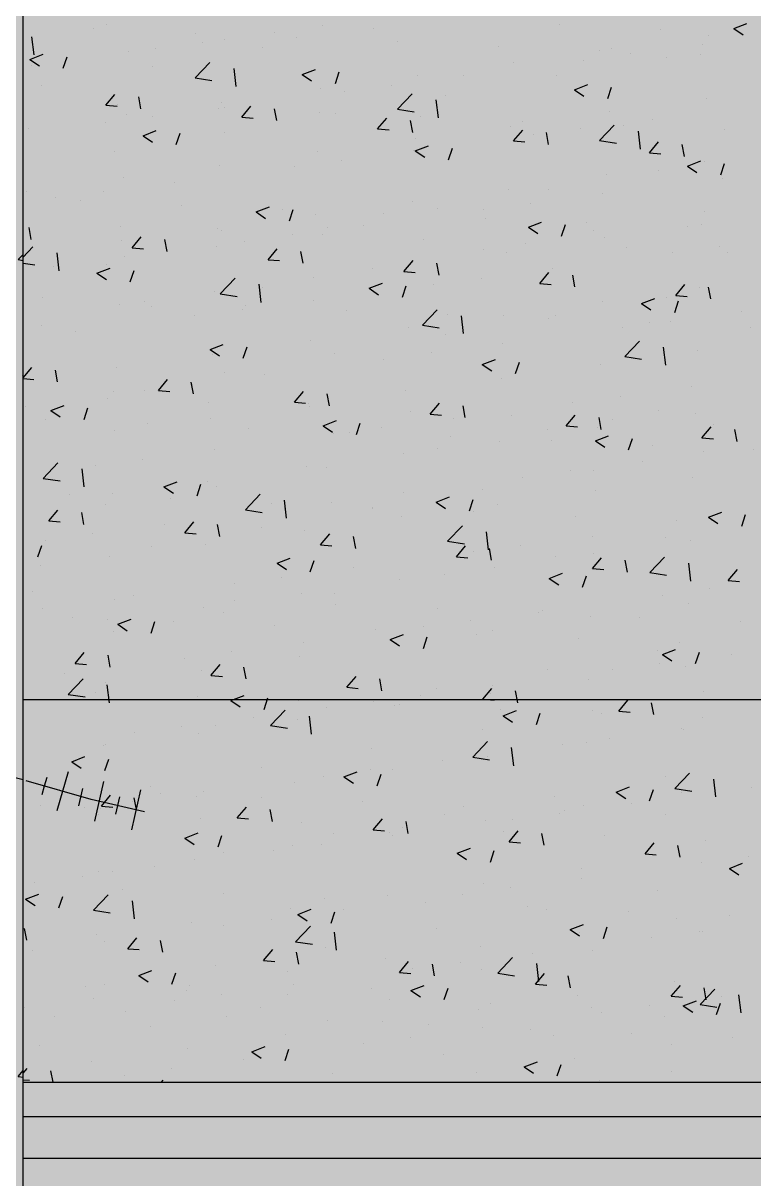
# Model space of a CAD drawing. Header units: millimetres. Extents: x 709 to 3952, y 378 to 2394.
# Drawn here: x 1999.5 to 2095.9, y 1489.1 to 1641.6 of the extents above; entities that cross this region are included whole.
import ezdxf

# ---------------------------------------------------------------- set-up
doc = ezdxf.new("R2010")
doc.units = ezdxf.units.MM
doc.layers.add('BAS', color=252, linetype='Continuous')
doc.layers.add('TR', color=9, linetype='Continuous')

# ---------------------------------------------------------------- blocks, each defined once
blk = doc.blocks.new('*X79')
at = {"color": 0}
for p, q in [((410599.33, 4018657.66), (410600, 4018658.35)), ((410599.33, 4018657.66), (410600, 4018657.55)), ((410599.93, 4018642.34), (410600, 4018642.43)), ((410599.93, 4018642.34), (410600, 4018642.34)), ((410599.34, 4018549.89), (410600, 4018550.68)), ((410599.34, 4018549.89), (410600, 4018549.83))]:
    blk.add_line(p, q, dxfattribs=at)
blk = doc.blocks.new('T-R')
at = {"layer": 'TR'}
blk.add_line((0, -2.69), (0, 2.69), dxfattribs=at)
blk.add_lwpolyline([(2.5, -1.18), (2.5, 0), (2.5, 1.18)], dxfattribs=at)
blk = doc.blocks.new('*X234')
at = {"color": 0}
for p, q in [((410609.35, 4018688.45), (410609.35, 4018688.45)), ((410611.06, 4018688.97), (410611.06, 4018688.97)), ((410622.69, 4018687.88), (410622.69, 4018687.88)), ((410633.17, 4018687.97), (410633.17, 4018687.97)), ((410639.5, 4018688.92), (410639.5, 4018688.92)), ((410646.21, 4018688.48), (410646.21, 4018688.48)), ((410670.8, 4018688.98), (410670.8, 4018688.98)), ((410684.15, 4018688.42), (410684.15, 4018688.42)), ((410693.76, 4018688.49), (410695.51, 4018689.16)), ((410693.76, 4018688.49), (410695.01, 4018687.65)), ((410601.44, 4018685.01), (410601.16, 4018687.39)), ((410623.7, 4018686.72), (410623.7, 4018686.72)), ((410626.52, 4018687.05), (410626.52, 4018687.05)), ((410636.04, 4018687.32), (410636.04, 4018687.32)), ((410649.38, 4018686.75), (410649.38, 4018686.75)), ((410689.62, 4018686.41), (410689.62, 4018686.41)), ((410690.48, 4018687.6), (410690.48, 4018687.6)), ((410600.9, 4018684.43), (410602.65, 4018685.1)), ((410605.29, 4018683.26), (410605.79, 4018684.77)), ((410613.89, 4018685.45), (410613.89, 4018685.45)), ((410617.44, 4018685.9), (410617.44, 4018685.9)), ((410631.63, 4018685.98), (410631.63, 4018685.98)), ((410662.73, 4018686.19), (410662.73, 4018686.19)), ((410676.07, 4018685.63), (410676.07, 4018685.63)), ((410677.65, 4018685.84), (410677.65, 4018685.84)), ((410680.15, 4018685.16), (410680.15, 4018685.16)), ((410684.92, 4018684.74), (410684.92, 4018684.74)), ((410689.42, 4018685.06), (410689.42, 4018685.06)), ((410600.9, 4018684.43), (410602.14, 4018683.59)), ((410601.05, 4018683.69), (410601.05, 4018683.69)), ((410601.65, 4018683.82), (410601.65, 4018683.82)), ((410617.05, 4018683.48), (410617.05, 4018683.48)), ((410622.7, 4018682.01), (410624.65, 4018684.04)), ((410628.12, 4018680.87), (410627.84, 4018683.25)), ((410664.66, 4018683.96), (410664.66, 4018683.96)), ((410673.9, 4018684.34), (410673.9, 4018684.34)), ((410622.7, 4018682.01), (410624.92, 4018681.66)), ((410636.83, 4018682.43), (410638.58, 4018683.1)), ((410636.83, 4018682.43), (410638.07, 4018681.59)), ((410641.22, 4018681.26), (410641.72, 4018682.77)), ((410652.03, 4018682.36), (410652.03, 4018682.36)), ((410658.11, 4018682.26), (410658.11, 4018682.26)), ((410670.34, 4018682.24), (410670.34, 4018682.24)), ((410602.47, 4018680.97), (410602.47, 4018680.97)), ((410639.2, 4018680.6), (410639.2, 4018680.6)), ((410642.38, 4018680.19), (410642.38, 4018680.19)), ((410648.64, 4018681.01), (410648.64, 4018681.01)), ((410672.76, 4018680.43), (410674.51, 4018681.1)), ((410672.76, 4018680.42), (410674, 4018679.59)), ((410677.14, 4018679.26), (410677.65, 4018680.77)), ((410610.92, 4018678.38), (410612.12, 4018679.82)), ((410615.54, 4018677.92), (410615.26, 4018679.48)), ((410626.21, 4018678.73), (410626.21, 4018678.73)), ((410649.38, 4018677.87), (410651.33, 4018679.9)), ((410654.8, 4018676.74), (410654.52, 4018679.11)), ((410655.76, 4018679.73), (410655.76, 4018679.73)), ((410690.18, 4018679.28), (410690.18, 4018679.28)), ((410610.92, 4018678.38), (410612.42, 4018678.25)), ((410612.45, 4018678.53), (410612.45, 4018678.53)), ((410613.58, 4018677.13), (410613.58, 4018677.13)), ((410625.79, 4018677.97), (410625.79, 4018677.97)), ((410626.59, 4018678.11), (410626.59, 4018678.11)), ((410628.85, 4018676.82), (410630.06, 4018678.25)), ((410633.48, 4018676.35), (410633.19, 4018677.92)), ((410639.14, 4018677.4), (410639.14, 4018677.4)), ((410641.18, 4018677.23), (410641.18, 4018677.23)), ((410649.38, 4018677.87), (410651.6, 4018677.53)), ((410677.34, 4018677.52), (410677.34, 4018677.52)), ((410610.86, 4018676.04), (410610.86, 4018676.04)), ((410617.12, 4018676.86), (410617.12, 4018676.86)), ((410628.85, 4018676.81), (410630.35, 4018676.68)), ((410646.78, 4018675.25), (410647.99, 4018676.68)), ((410651.41, 4018674.78), (410651.12, 4018676.35)), ((410652.48, 4018676.84), (410652.48, 4018676.84)), ((410664.36, 4018675.64), (410664.36, 4018675.64)), ((410665.83, 4018676.28), (410665.83, 4018676.28)), ((410676.06, 4018673.73), (410678.01, 4018675.76)), ((410679.17, 4018675.71), (410679.17, 4018675.71)), ((410683.05, 4018676.55), (410683.05, 4018676.55)), ((410600.75, 4018675.37), (410600.75, 4018675.37)), ((410615.82, 4018674.36), (410617.57, 4018675.04)), ((410615.82, 4018674.36), (410617.07, 4018673.52)), ((410620.21, 4018673.2), (410620.72, 4018674.71)), ((410626.6, 4018674.73), (410626.6, 4018674.73)), ((410646.78, 4018675.25), (410648.28, 4018675.12)), ((410651.73, 4018674.04), (410651.73, 4018674.04)), ((410664.71, 4018673.68), (410665.92, 4018675.11)), ((410667.32, 4018674.48), (410667.32, 4018674.48)), ((410669.34, 4018673.21), (410669.05, 4018674.78)), ((410673.58, 4018675.3), (410673.58, 4018675.3)), ((410681.48, 4018672.6), (410681.2, 4018674.97)), ((410692.52, 4018675.15), (410692.52, 4018675.15)), ((410651.75, 4018672.36), (410653.5, 4018673.03)), ((410656.14, 4018671.19), (410656.65, 4018672.7)), ((410664.72, 4018673.68), (410666.21, 4018673.55)), ((410676.06, 4018673.73), (410678.29, 4018673.39)), ((410682.65, 4018672.11), (410683.85, 4018673.54)), ((410687.27, 4018671.64), (410686.98, 4018673.21)), ((410612.02, 4018672.23), (410612.02, 4018672.23)), ((410638.89, 4018672.28), (410638.89, 4018672.28)), ((410642.06, 4018671.15), (410642.06, 4018671.15)), ((410651.53, 4018672.4), (410651.53, 4018672.4)), ((410651.75, 4018672.36), (410653, 4018671.52)), ((410682.65, 4018672.11), (410684.14, 4018671.98)), ((410687.68, 4018670.36), (410689.43, 4018671.03)), ((410625.91, 4018670.41), (410625.91, 4018670.41)), ((410635.8, 4018670.33), (410635.8, 4018670.33)), ((410683.88, 4018669.82), (410683.88, 4018669.82)), ((410687.68, 4018670.36), (410688.92, 4018669.52)), ((410689.87, 4018670.95), (410689.87, 4018670.95)), ((410692.07, 4018669.19), (410692.57, 4018670.7)), ((410613.28, 4018668.81), (410613.28, 4018668.81)), ((410620.01, 4018668.25), (410620.01, 4018668.25)), ((410677.04, 4018669.19), (410677.04, 4018669.19)), ((410692.26, 4018668.77), (410692.26, 4018668.77)), ((410600.44, 4018667.04), (410600.44, 4018667.04)), ((410610.55, 4018667), (410610.55, 4018667)), ((410664.05, 4018667.32), (410664.05, 4018667.32)), ((410669.3, 4018667.32), (410669.3, 4018667.32)), ((410676.47, 4018666.69), (410676.47, 4018666.69)), ((410604.29, 4018666.18), (410604.29, 4018666.18)), ((410607.58, 4018665.76), (410607.58, 4018665.76)), ((410620.92, 4018665.19), (410620.92, 4018665.19)), ((410630.75, 4018664.3), (410632.5, 4018664.97)), ((410651.43, 4018665.72), (410651.43, 4018665.72)), ((410667, 4018665.44), (410667, 4018665.44)), ((410630.75, 4018664.3), (410631.99, 4018663.46)), ((410634.27, 4018664.63), (410634.27, 4018664.63)), ((410635.13, 4018663.13), (410635.64, 4018664.64)), ((410638.59, 4018663.96), (410638.59, 4018663.96)), ((410647.61, 4018664.07), (410647.61, 4018664.07)), ((410654.73, 4018664.82), (410654.73, 4018664.82)), ((410660.74, 4018664.62), (410660.74, 4018664.62)), ((410660.96, 4018663.5), (410660.96, 4018663.5)), ((410689.88, 4018664.33), (410689.88, 4018664.33)), ((410601.08, 4018660.68), (410600.79, 4018662.25)), ((410612.85, 4018662.4), (410612.85, 4018662.4)), ((410625.6, 4018662.08), (410625.6, 4018662.08)), ((410640.15, 4018662.31), (410640.15, 4018662.31)), ((410644.95, 4018662.54), (410644.95, 4018662.54)), ((410666.67, 4018662.3), (410668.42, 4018662.97)), ((410666.67, 4018662.3), (410667.92, 4018661.46)), ((410671.06, 4018661.13), (410671.57, 4018662.64)), ((410674.31, 4018662.94), (410674.31, 4018662.94)), ((410687.65, 4018662.37), (410687.65, 4018662.37)), ((410689.57, 4018662.63), (410689.57, 4018662.63)), ((410612.98, 4018660.48), (410612.98, 4018660.48)), ((410614.39, 4018659.58), (410615.59, 4018661.02)), ((410619.01, 4018659.11), (410618.72, 4018660.68)), ((410626.19, 4018661.84), (410626.19, 4018661.84)), ((410629.23, 4018660.47), (410629.23, 4018660.47)), ((410635.48, 4018661.29), (410635.48, 4018661.29)), ((410639.54, 4018661.27), (410639.54, 4018661.27)), ((410652.89, 4018660.71), (410652.89, 4018660.71)), ((410675.3, 4018661.83), (410675.3, 4018661.83)), ((410676.73, 4018660.87), (410676.73, 4018660.87)), ((410600, 4018658.35), (410601.28, 4018659.69)), ((410604.75, 4018656.52), (410604.47, 4018658.9)), ((410614.39, 4018659.58), (410615.88, 4018659.45)), ((410625.57, 4018659.81), (410625.57, 4018659.81)), ((410632.32, 4018658.01), (410633.53, 4018659.45)), ((410636.94, 4018657.54), (410636.66, 4018659.11)), ((410660.72, 4018659.33), (410660.72, 4018659.33)), ((410663.75, 4018659), (410663.75, 4018659)), ((410666.23, 4018660.14), (410666.23, 4018660.14)), ((410679.58, 4018659.58), (410679.58, 4018659.58)), ((410685.68, 4018658.91), (410685.68, 4018658.91)), ((410691.94, 4018659.73), (410691.94, 4018659.73)), ((410692.92, 4018659.02), (410692.92, 4018659.02)), ((410600, 4018657.55), (410601.56, 4018657.31)), ((410600.14, 4018658.72), (410600.14, 4018658.72)), ((410610.99, 4018657.31), (410610.99, 4018657.31)), ((410613.44, 4018658.39), (410613.44, 4018658.39)), ((410632.32, 4018658.01), (410633.82, 4018657.88)), ((410650.25, 4018656.44), (410651.46, 4018657.88)), ((410651.12, 4018657.4), (410651.12, 4018657.4)), ((410654.88, 4018655.97), (410654.59, 4018657.54)), ((410603.97, 4018657.14), (410603.97, 4018657.14)), ((410609.74, 4018656.24), (410611.49, 4018656.91)), ((410609.74, 4018656.23), (410610.98, 4018655.4)), ((410614.13, 4018655.07), (410614.63, 4018656.58)), ((410646.14, 4018656.82), (410646.14, 4018656.82)), ((410650.25, 4018656.44), (410651.75, 4018656.31)), ((410668.18, 4018654.87), (410669.39, 4018656.31)), ((410669.89, 4018656.83), (410669.89, 4018656.83)), ((410672.81, 4018654.41), (410672.52, 4018655.97)), ((410626.02, 4018653.52), (410627.96, 4018655.55)), ((410631.43, 4018652.38), (410631.15, 4018654.76)), ((410631.56, 4018654.32), (410631.56, 4018654.32)), ((410638.29, 4018655.64), (410638.29, 4018655.64)), ((410645.67, 4018654.23), (410647.42, 4018654.91)), ((410645.67, 4018654.23), (410646.91, 4018653.39)), ((410650.06, 4018653.07), (410650.56, 4018654.58)), ((410654.16, 4018654.76), (410654.16, 4018654.76)), ((410660.42, 4018655.58), (410660.42, 4018655.58)), ((410668.18, 4018654.87), (410669.68, 4018654.74)), ((410686.11, 4018653.3), (410687.32, 4018654.74)), ((410689.27, 4018654.31), (410689.27, 4018654.31)), ((410690.74, 4018652.84), (410690.45, 4018654.4)), ((410602.6, 4018653.05), (410602.6, 4018653.05)), ((410625.3, 4018653.76), (410625.3, 4018653.76)), ((410626.01, 4018653.52), (410628.24, 4018653.17)), ((410681.6, 4018652.23), (410683.35, 4018652.9)), ((410684.84, 4018653.08), (410684.84, 4018653.08)), ((410686.12, 4018653.3), (410687.61, 4018653.17)), ((410612.67, 4018652.16), (410612.67, 4018652.16)), ((410615.95, 4018652.49), (410615.95, 4018652.49)), ((410616.98, 4018651.82), (410616.98, 4018651.82)), ((410628.91, 4018651.43), (410628.91, 4018651.43)), ((410629.3, 4018651.92), (410629.3, 4018651.92)), ((410638.38, 4018652.68), (410638.38, 4018652.68)), ((410642.64, 4018651.36), (410642.64, 4018651.36)), ((410652.7, 4018649.38), (410654.64, 4018651.41)), ((410676.43, 4018652.55), (410676.43, 4018652.55)), ((410681.6, 4018652.23), (410682.84, 4018651.39)), ((410685.98, 4018651.06), (410686.49, 4018652.57)), ((410622.65, 4018650.61), (410622.65, 4018650.61)), ((410655.99, 4018650.79), (410655.99, 4018650.79)), ((410658.11, 4018648.25), (410657.84, 4018650.62)), ((410663.44, 4018650.67), (410663.44, 4018650.67)), ((410669.33, 4018650.23), (410669.33, 4018650.23)), ((410670.26, 4018650.58), (410670.26, 4018650.58)), ((410682.68, 4018649.67), (410682.68, 4018649.67)), ((410685.36, 4018649.87), (410685.36, 4018649.87)), ((410694.83, 4018651.12), (410694.83, 4018651.12)), ((410602.4, 4018649.32), (410602.4, 4018649.32)), ((410606.86, 4018648.53), (410606.86, 4018648.53)), ((410650.82, 4018649.07), (410650.82, 4018649.07)), ((410652.7, 4018649.38), (410654.92, 4018649.03)), ((410679.1, 4018649.05), (410679.1, 4018649.05)), ((410696.02, 4018649.1), (410696.02, 4018649.1)), ((410624.66, 4018646.17), (410626.41, 4018646.84)), ((410637.98, 4018647.31), (410637.98, 4018647.31)), ((410655.68, 4018648.08), (410655.68, 4018648.08)), ((410663.31, 4018646.97), (410663.31, 4018646.97)), ((410679.38, 4018645.24), (410681.32, 4018647.27)), ((410624.66, 4018646.17), (410625.91, 4018645.33)), ((410625, 4018645.44), (410625, 4018645.44)), ((410629.05, 4018645), (410629.56, 4018646.51)), ((410641.1, 4018645.57), (410641.1, 4018645.57)), ((410653.85, 4018645.72), (410653.85, 4018645.72)), ((410679.38, 4018645.24), (410681.6, 4018644.9)), ((410684.79, 4018644.11), (410684.52, 4018646.48)), ((410688.96, 4018645.99), (410688.96, 4018645.99)), ((410600, 4018642.43), (410601.13, 4018643.78)), ((410612.37, 4018643.84), (410612.37, 4018643.84)), ((410647.59, 4018644.9), (410647.59, 4018644.9)), ((410660.59, 4018644.17), (410662.34, 4018644.84)), ((410660.59, 4018644.17), (410661.84, 4018643.33)), ((410664.98, 4018643), (410665.48, 4018644.51)), ((410676.13, 4018644.23), (410676.13, 4018644.23)), ((410600, 4018642.34), (410601.42, 4018642.21)), ((410604.55, 4018641.88), (410604.26, 4018643.44)), ((410617.86, 4018640.77), (410619.06, 4018642.21)), ((410626.52, 4018643.07), (410626.52, 4018643.07)), ((410631.8, 4018642.82), (410631.8, 4018642.82)), ((410663.14, 4018642.35), (410663.14, 4018642.35)), ((410611.94, 4018640.57), (410611.94, 4018640.57)), ((410616.07, 4018640.75), (410616.07, 4018640.75)), ((410617.86, 4018640.77), (410619.35, 4018640.64)), ((410622.48, 4018640.31), (410622.19, 4018641.87)), ((410622.33, 4018641.57), (410622.33, 4018641.57)), ((410635.79, 4018639.21), (410636.99, 4018640.64)), ((410650.51, 4018640.75), (410650.51, 4018640.75)), ((410688.25, 4018641.26), (410688.25, 4018641.26)), ((410611.08, 4018639.71), (410611.08, 4018639.71)), ((410624.43, 4018639.15), (410624.43, 4018639.15)), ((410635.79, 4018639.21), (410637.28, 4018639.07)), ((410637.68, 4018638.99), (410637.68, 4018638.99)), ((410640.41, 4018638.74), (410640.12, 4018640.31)), ((410653.72, 4018637.64), (410654.93, 4018639.07)), ((410672.53, 4018639.19), (410672.53, 4018639.19)), ((410678.79, 4018640.01), (410678.79, 4018640.01)), ((410600.28, 4018638.67), (410600.28, 4018638.67)), ((410603.66, 4018638.11), (410605.41, 4018638.78)), ((410603.66, 4018638.11), (410604.9, 4018637.27)), ((410608.04, 4018636.94), (410608.55, 4018638.45)), ((410637.77, 4018638.58), (410637.77, 4018638.58)), ((410651.12, 4018638.02), (410651.12, 4018638.02)), ((410653.72, 4018637.64), (410655.22, 4018637.51)), ((410658.34, 4018637.17), (410658.06, 4018638.74)), ((410664.46, 4018637.46), (410664.46, 4018637.46)), ((410671.65, 4018636.07), (410672.86, 4018637.5)), ((410683.81, 4018638.16), (410683.81, 4018638.16)), ((410688.66, 4018637.66), (410688.66, 4018637.66)), ((410603.01, 4018636.92), (410603.01, 4018636.92)), ((410616.35, 4018636.35), (410616.35, 4018636.35)), ((410624.69, 4018637.12), (410624.69, 4018637.12)), ((410639.59, 4018636.1), (410641.34, 4018636.78)), ((410639.59, 4018636.1), (410640.83, 4018635.26)), ((410643.97, 4018634.94), (410644.48, 4018636.45)), ((410656.74, 4018637.11), (410656.74, 4018637.11)), ((410671.65, 4018636.07), (410673.15, 4018635.94)), ((410676.28, 4018635.6), (410675.99, 4018637.17)), ((410677.81, 4018636.89), (410677.81, 4018636.89)), ((410689.58, 4018634.5), (410690.79, 4018635.94)), ((410691.15, 4018636.33), (410691.15, 4018636.33)), ((410612.06, 4018635.52), (410612.06, 4018635.52)), ((410629.7, 4018635.79), (410629.7, 4018635.79)), ((410641.01, 4018635.04), (410641.01, 4018635.04)), ((410643.04, 4018635.23), (410643.04, 4018635.23)), ((410647.27, 4018635.86), (410647.27, 4018635.86)), ((410656.39, 4018634.66), (410656.39, 4018634.66)), ((410669.23, 4018635.66), (410669.23, 4018635.66)), ((410675.51, 4018634.1), (410677.26, 4018634.77)), ((410675.82, 4018635.9), (410675.82, 4018635.9)), ((410679.9, 4018632.93), (410680.41, 4018634.44)), ((410689.58, 4018634.5), (410691.08, 4018634.37)), ((410694.21, 4018634.03), (410693.92, 4018635.6)), ((410625.22, 4018632.96), (410625.22, 4018632.96)), ((410654.65, 4018633.16), (410654.65, 4018633.16)), ((410662.84, 4018634.03), (410662.84, 4018634.03)), ((410669.73, 4018634.1), (410669.73, 4018634.1)), ((410675.51, 4018634.1), (410676.76, 4018633.26)), ((410683.08, 4018633.53), (410683.08, 4018633.53)), ((410696.43, 4018632.97), (410696.43, 4018632.97)), ((410615.75, 4018631.71), (410615.75, 4018631.71)), ((410650.21, 4018632.43), (410650.21, 4018632.43)), ((410681.68, 4018631.4), (410681.68, 4018631.4)), ((410689.8, 4018632.68), (410689.8, 4018632.68)), ((410602.65, 4018629.16), (410604.6, 4018631.19)), ((410608.06, 4018628.03), (410607.79, 4018630.41)), ((410609.5, 4018630.89), (410609.5, 4018630.89)), ((410637.37, 4018630.67), (410637.37, 4018630.67)), ((410640.07, 4018630.66), (410640.07, 4018630.66)), ((410672.21, 4018630.15), (410672.21, 4018630.15)), ((410675.22, 4018630.17), (410675.22, 4018630.17)), ((410602.65, 4018629.16), (410604.87, 4018628.82)), ((410618.58, 4018628.04), (410620.33, 4018628.71)), ((410622.97, 4018626.87), (410623.47, 4018628.38)), ((410624.39, 4018628.79), (410624.39, 4018628.79)), ((410665.95, 4018629.33), (410665.95, 4018629.33)), ((410688.35, 4018629.34), (410688.35, 4018629.34)), ((410606.11, 4018627), (410606.11, 4018627)), ((410611.76, 4018627.19), (410611.76, 4018627.19)), ((410618.58, 4018628.04), (410619.82, 4018627.2)), ((410625.49, 4018628.15), (410625.49, 4018628.15)), ((410629.33, 4018625.03), (410631.28, 4018627.06)), ((410650.16, 4018627.25), (410650.16, 4018627.25)), ((410660.64, 4018627.67), (410660.64, 4018627.67)), ((410675.52, 4018627.58), (410675.52, 4018627.58)), ((410610.91, 4018625.65), (410610.91, 4018625.65)), ((410619.45, 4018626.44), (410619.45, 4018626.44)), ((410632.8, 4018625.88), (410632.8, 4018625.88)), ((410634.75, 4018623.89), (410634.47, 4018626.27)), ((410640.69, 4018626), (410640.69, 4018626)), ((410646.14, 4018625.31), (410646.14, 4018625.31)), ((410654.51, 4018626.04), (410656.26, 4018626.71)), ((410654.51, 4018626.04), (410655.75, 4018625.2)), ((410658.9, 4018624.87), (410659.4, 4018626.38)), ((410662.53, 4018625.71), (410662.53, 4018625.71)), ((410603.39, 4018623.54), (410604.6, 4018624.97)), ((410608.02, 4018623.07), (410607.73, 4018624.64)), ((410629.33, 4018625.03), (410631.55, 4018624.68)), ((410634.43, 4018625.18), (410634.43, 4018625.18)), ((410646.06, 4018625.17), (410646.06, 4018625.17)), ((410649.91, 4018624.11), (410649.91, 4018624.11)), ((410659.49, 4018624.75), (410659.49, 4018624.75)), ((410672.84, 4018624.18), (410672.84, 4018624.18)), ((410690.44, 4018624.04), (410692.19, 4018624.71)), ((410690.44, 4018624.04), (410691.68, 4018623.2)), ((410694.82, 4018622.87), (410695.33, 4018624.38)), ((410603.4, 4018623.54), (410604.89, 4018623.41)), ((410618.65, 4018623.1), (410618.65, 4018623.1)), ((410621.33, 4018621.97), (410622.53, 4018623.41)), ((410625.95, 4018621.5), (410625.66, 4018623.07)), ((410631.48, 4018622.66), (410631.48, 4018622.66)), ((410637.07, 4018622.35), (410637.07, 4018622.35)), ((410656.01, 4018620.89), (410657.96, 4018622.92)), ((410686.18, 4018623.62), (410686.18, 4018623.62)), ((410690.89, 4018623.62), (410690.89, 4018623.62)), ((410602.92, 4018621.03), (410602.92, 4018621.03)), ((410609.18, 4018621.85), (410609.18, 4018621.85)), ((410621.33, 4018621.97), (410622.82, 4018621.84)), ((410639.26, 4018620.4), (410640.46, 4018621.84)), ((410643.88, 4018619.93), (410643.59, 4018621.5)), ((410656.01, 4018620.89), (410658.23, 4018620.54)), ((410661.43, 4018619.75), (410661.15, 4018622.13)), ((410675.1, 4018621.54), (410675.1, 4018621.54)), ((410684.77, 4018621.42), (410684.77, 4018621.42)), ((410688.05, 4018621.02), (410688.05, 4018621.02)), ((410601.96, 4018618.81), (410602.47, 4018620.32)), ((410616.9, 4018620.16), (410616.9, 4018620.16)), ((410624.08, 4018620.47), (410624.08, 4018620.47)), ((410639.26, 4018620.4), (410640.75, 4018620.27)), ((410657.19, 4018618.83), (410658.39, 4018620.27)), ((410659.37, 4018619.47), (410659.37, 4018619.47)), ((410661.81, 4018618.37), (410661.52, 4018619.93)), ((410665.63, 4018620.29), (410665.63, 4018620.29)), ((410675.21, 4018619.26), (410675.21, 4018619.26)), ((410602.32, 4018617.66), (410602.32, 4018617.66)), ((410611.46, 4018618.87), (410611.46, 4018618.87)), ((410633.5, 4018617.98), (410635.25, 4018618.65)), ((410633.5, 4018617.97), (410634.75, 4018617.14)), ((410637.89, 4018616.81), (410638.4, 4018618.32)), ((410657.19, 4018618.83), (410658.68, 4018618.7)), ((410670.19, 4018618.92), (410670.19, 4018618.92)), ((410675.12, 4018617.26), (410676.33, 4018618.7)), ((410679.75, 4018616.8), (410679.46, 4018618.36)), ((410682.69, 4018616.75), (410684.64, 4018618.78)), ((410688.11, 4018615.62), (410687.83, 4018617.99)), ((410634.12, 4018616.14), (410634.12, 4018616.14)), ((410643.58, 4018617.39), (410643.58, 4018617.39)), ((410655.61, 4018616.42), (410655.61, 4018616.42)), ((410662.23, 4018617.38), (410662.23, 4018617.38)), ((410669.43, 4018615.97), (410671.18, 4018616.65)), ((410673.82, 4018614.81), (410674.32, 4018616.32)), ((410675.12, 4018617.26), (410676.62, 4018617.13)), ((410682.69, 4018616.75), (410684.91, 4018616.41)), ((410693.05, 4018615.69), (410694.26, 4018617.13)), ((410627.86, 4018615.32), (410627.86, 4018615.32)), ((410649.6, 4018615.78), (410649.6, 4018615.78)), ((410669.43, 4018615.97), (410670.68, 4018615.13)), ((410690.57, 4018614.58), (410690.57, 4018614.58)), ((410693.05, 4018615.69), (410694.55, 4018615.56)), ((410601.24, 4018614.23), (410601.24, 4018614.23)), ((410612.07, 4018613.24), (410612.07, 4018613.24)), ((410614.58, 4018613.66), (410614.58, 4018613.66)), ((410627.93, 4018613.1), (410627.93, 4018613.1)), ((410636.77, 4018614.02), (410636.77, 4018614.02)), ((410641.03, 4018613.92), (410641.03, 4018613.92)), ((410684.31, 4018613.75), (410684.31, 4018613.75)), ((410602.6, 4018611.99), (410602.6, 4018611.99)), ((410623.78, 4018612.15), (410623.78, 4018612.15)), ((410641.28, 4018612.54), (410641.28, 4018612.54)), ((410654.62, 4018611.97), (410654.62, 4018611.97)), ((410668.52, 4018611.68), (410668.52, 4018611.68)), ((410687.75, 4018612.7), (410687.75, 4018612.7)), ((410606.51, 4018610.87), (410606.51, 4018610.87)), ((410611.15, 4018610.55), (410611.15, 4018610.55)), ((410612.5, 4018609.91), (410614.25, 4018610.58)), ((410616.88, 4018608.74), (410617.39, 4018610.26)), ((410619.86, 4018610.31), (410619.86, 4018610.31)), ((410626.45, 4018611.41), (410626.45, 4018611.41)), ((410659.06, 4018610.43), (410659.06, 4018610.43)), ((410667.97, 4018611.41), (410667.97, 4018611.41)), ((410674.91, 4018610.94), (410674.91, 4018610.94)), ((410681.31, 4018610.85), (410681.31, 4018610.85)), ((410694.66, 4018610.28), (410694.66, 4018610.28)), ((410611.87, 4018608.91), (410611.87, 4018608.91)), ((410612.5, 4018609.91), (410613.74, 4018609.07)), ((410633.2, 4018609.74), (410633.2, 4018609.74)), ((410646.55, 4018609.18), (410646.55, 4018609.18)), ((410648.43, 4018607.91), (410650.18, 4018608.58)), ((410652.8, 4018609.61), (410652.8, 4018609.61)), ((410659.89, 4018608.62), (410659.89, 4018608.62)), ((410661.92, 4018609.06), (410661.92, 4018609.06)), ((410637.01, 4018607.53), (410637.01, 4018607.53)), ((410648.43, 4018607.91), (410649.67, 4018607.07)), ((410649.3, 4018607.46), (410649.3, 4018607.46)), ((410652.81, 4018606.74), (410653.32, 4018608.25)), ((410673.24, 4018608.05), (410673.24, 4018608.05)), ((410686.58, 4018607.49), (410686.58, 4018607.49)), ((410606.86, 4018604.73), (410608.07, 4018606.17)), ((410611.49, 4018604.27), (410611.2, 4018605.83)), ((410621.28, 4018605.46), (410621.28, 4018605.46)), ((410627.54, 4018606.28), (410627.54, 4018606.28)), ((410636.46, 4018605.7), (410636.46, 4018605.7)), ((410683.74, 4018606.51), (410683.74, 4018606.51)), ((410684.35, 4018605.91), (410686.1, 4018606.58)), ((410684.35, 4018605.91), (410685.6, 4018605.07)), ((410688.74, 4018604.74), (410689.25, 4018606.25)), ((410693.46, 4018605.96), (410693.46, 4018605.96)), ((410606.86, 4018604.73), (410608.36, 4018604.6)), ((410624.79, 4018603.16), (410626, 4018604.6)), ((410629.42, 4018602.7), (410629.13, 4018604.27)), ((410669.16, 4018604), (410669.16, 4018604)), ((410683.99, 4018604.72), (410683.99, 4018604.72)), ((410687.44, 4018604.37), (410687.44, 4018604.37)), ((410605.49, 4018603.38), (410605.49, 4018603.38)), ((410605.96, 4018600.67), (410607.91, 4018602.7)), ((410623.48, 4018603.83), (410623.48, 4018603.83)), ((410624.8, 4018603.16), (410626.29, 4018603.03)), ((410642.73, 4018601.6), (410643.93, 4018603.03)), ((410647.35, 4018601.13), (410647.06, 4018602.7)), ((410674.61, 4018602.61), (410674.61, 4018602.61)), ((410677.74, 4018603.89), (410677.74, 4018603.89)), ((410609.61, 4018600.96), (410609.61, 4018600.96)), ((410610.85, 4018602.23), (410610.85, 4018602.23)), ((410611.38, 4018599.54), (410611.1, 4018601.91)), ((410642.73, 4018601.6), (410644.22, 4018601.46)), ((410654.58, 4018601.5), (410654.58, 4018601.5)), ((410660.66, 4018600.03), (410661.86, 4018601.46)), ((410661.95, 4018601.82), (410661.95, 4018601.82)), ((410665.28, 4018599.56), (410664.99, 4018601.13)), ((410689.73, 4018601.02), (410689.73, 4018601.02)), ((410605.96, 4018600.67), (410608.19, 4018600.33)), ((410622.96, 4018600.39), (410622.96, 4018600.39)), ((410627.42, 4018599.85), (410629.17, 4018600.52)), ((410627.42, 4018599.85), (410628.66, 4018599.01)), ((410631.81, 4018598.68), (410632.31, 4018600.19)), ((410636.3, 4018599.83), (410636.3, 4018599.83)), ((410646.22, 4018599.75), (410646.22, 4018599.75)), ((410652.48, 4018600.57), (410652.48, 4018600.57)), ((410660.66, 4018600.03), (410662.15, 4018599.9)), ((410661.62, 4018600.74), (410661.62, 4018600.74)), ((410678.59, 4018598.46), (410679.79, 4018599.89)), ((410683.21, 4018597.99), (410682.92, 4018599.56)), ((410632.64, 4018596.54), (410634.59, 4018598.57)), ((410640, 4018599), (410640, 4018599)), ((410648.99, 4018599.14), (410648.99, 4018599.14)), ((410649.65, 4018599.27), (410649.65, 4018599.27)), ((410662.99, 4018598.7), (410662.99, 4018598.7)), ((410663.35, 4018597.84), (410665.1, 4018598.52)), ((410663.35, 4018597.84), (410664.59, 4018597)), ((410667.73, 4018596.68), (410668.24, 4018598.19)), ((410675.15, 4018598.52), (410675.15, 4018598.52)), ((410676.34, 4018598.14), (410676.34, 4018598.14)), ((410678.59, 4018598.46), (410680.08, 4018598.33)), ((410620.96, 4018596.42), (410620.96, 4018596.42)), ((410625.42, 4018596.5), (410625.42, 4018596.5)), ((410630.43, 4018597.67), (410630.43, 4018597.67)), ((410632.64, 4018596.54), (410634.87, 4018596.19)), ((410636.16, 4018597.38), (410636.16, 4018597.38)), ((410638.06, 4018595.4), (410637.78, 4018597.78)), ((410689.68, 4018597.57), (410689.68, 4018597.57)), ((410614.7, 4018595.6), (410614.7, 4018595.6)), ((410623.17, 4018595.5), (410623.17, 4018595.5)), ((410660.57, 4018596.01), (410660.57, 4018596.01)), ((410677.42, 4018594.86), (410677.42, 4018594.86)), ((410686.89, 4018596.1), (410686.89, 4018596.1)), ((410687.14, 4018596.05), (410687.14, 4018596.05)), ((410610.54, 4018593.9), (410610.54, 4018593.9)), ((410610.84, 4018593.99), (410610.84, 4018593.99)), ((410645.99, 4018593.51), (410645.99, 4018593.51)), ((410659.33, 4018592.4), (410661.27, 4018594.43)), ((410664.74, 4018591.26), (410664.46, 4018593.64)), ((410671.16, 4018594.03), (410671.16, 4018594.03)), ((410674.3, 4018594.29), (410674.3, 4018594.29)), ((410606.41, 4018591.78), (410608.16, 4018592.46)), ((410606.41, 4018591.78), (410607.66, 4018590.94)), ((410610.8, 4018590.62), (410611.31, 4018592.13)), ((410655.37, 4018591.96), (410655.37, 4018591.96)), ((410659.32, 4018592.4), (410661.55, 4018592.05)), ((410661.32, 4018592.42), (410661.32, 4018592.42)), ((410631.41, 4018591.01), (410631.41, 4018591.01)), ((410642.34, 4018589.78), (410644.09, 4018590.45)), ((410645.9, 4018590.71), (410645.9, 4018590.71)), ((410648.69, 4018590.82), (410648.69, 4018590.82)), ((410686.01, 4018588.26), (410687.95, 4018590.29)), ((410635.85, 4018589.06), (410635.85, 4018589.06)), ((410639.64, 4018589.89), (410639.64, 4018589.89)), ((410642.34, 4018589.78), (410643.59, 4018588.94)), ((410646.73, 4018588.61), (410647.24, 4018590.12)), ((410684.7, 4018589.77), (410684.7, 4018589.77)), ((410691.42, 4018587.13), (410691.15, 4018589.5)), ((410604.74, 4018588.18), (410604.74, 4018588.18)), ((410610.33, 4018585.93), (410611.54, 4018587.36)), ((410616.83, 4018588.5), (410616.83, 4018588.5)), ((410618.09, 4018587.62), (410618.09, 4018587.62)), ((410622.87, 4018587.18), (410622.87, 4018587.18)), ((410623.85, 4018587.81), (410623.85, 4018587.81)), ((410670.12, 4018587.26), (410670.12, 4018587.26)), ((410678.27, 4018587.78), (410680.02, 4018588.45)), ((410678.27, 4018587.78), (410679.51, 4018586.94)), ((410682.66, 4018586.61), (410683.16, 4018588.12)), ((410686.01, 4018588.26), (410688.23, 4018587.91)), ((410686.83, 4018587.73), (410686.83, 4018587.73)), ((410696.1, 4018588.32), (410696.1, 4018588.32)), ((410602.25, 4018586), (410602.25, 4018586)), ((410608.13, 4018585.74), (410608.13, 4018585.74)), ((410610.33, 4018585.93), (410611.83, 4018585.8)), ((410614.39, 4018586.56), (410614.39, 4018586.56)), ((410614.96, 4018585.46), (410614.67, 4018587.03)), ((410628.26, 4018584.36), (410629.47, 4018585.8)), ((410631.43, 4018587.05), (410631.43, 4018587.05)), ((410644.78, 4018586.49), (410644.78, 4018586.49)), ((410658.12, 4018585.93), (410658.12, 4018585.93)), ((410674, 4018585.97), (410674, 4018585.97)), ((410680.31, 4018586.24), (410680.31, 4018586.24)), ((410610.01, 4018584.82), (410610.01, 4018584.82)), ((410610.24, 4018585.58), (410610.24, 4018585.58)), ((410623.36, 4018584.26), (410623.36, 4018584.26)), ((410628.26, 4018584.36), (410629.76, 4018584.23)), ((410632.89, 4018583.89), (410632.6, 4018585.46)), ((410646.19, 4018582.79), (410647.4, 4018584.23)), ((410655.54, 4018584.76), (410655.54, 4018584.76)), ((410661.01, 4018584.09), (410661.01, 4018584.09)), ((410664.58, 4018584.17), (410664.58, 4018584.17)), ((410670.84, 4018585), (410670.84, 4018585)), ((410671.47, 4018585.36), (410671.47, 4018585.36)), ((410684.82, 4018584.8), (410684.82, 4018584.8)), ((410636.7, 4018583.7), (410636.7, 4018583.7)), ((410646.2, 4018582.79), (410647.69, 4018582.66)), ((410650.05, 4018583.13), (410650.05, 4018583.13)), ((410650.82, 4018582.32), (410650.53, 4018583.89)), ((410663.4, 4018582.57), (410663.4, 4018582.57)), ((410664.13, 4018581.22), (410665.33, 4018582.66)), ((410621.34, 4018581.72), (410623.09, 4018582.39)), ((410621.34, 4018581.72), (410622.58, 4018580.88)), ((410625.72, 4018580.55), (410626.23, 4018582.06)), ((410640.96, 4018582.26), (410640.96, 4018582.26)), ((410648.39, 4018582.49), (410648.39, 4018582.49)), ((410648.79, 4018582.1), (410648.79, 4018582.1)), ((410664.13, 4018581.22), (410665.62, 4018581.09)), ((410668.75, 4018580.76), (410668.46, 4018582.32)), ((410676.74, 4018582), (410676.74, 4018582)), ((410682.06, 4018579.65), (410683.26, 4018581.09)), ((410690.09, 4018581.44), (410690.09, 4018581.44)), ((410626.38, 4018579.76), (410626.38, 4018579.76)), ((410633.07, 4018580.02), (410633.07, 4018580.02)), ((410635.55, 4018580.73), (410635.55, 4018580.73)), ((410639.33, 4018580.85), (410639.33, 4018580.85)), ((410657.27, 4018579.72), (410659.02, 4018580.39)), ((410657.27, 4018579.71), (410658.51, 4018578.88)), ((410661.65, 4018578.55), (410662.16, 4018580.06)), ((410682.06, 4018579.65), (410683.55, 4018579.52)), ((410686.68, 4018579.19), (410686.39, 4018580.75)), ((410622.56, 4018578.86), (410622.56, 4018578.86)), ((410686.53, 4018579.41), (410686.53, 4018579.41)), ((410689.52, 4018578.46), (410689.52, 4018578.46)), ((410693.19, 4018577.71), (410694.94, 4018578.39)), ((410695.78, 4018579.29), (410695.78, 4018579.29)), ((410607.81, 4018576.7), (410607.81, 4018576.7)), ((410609.94, 4018577.26), (410609.94, 4018577.26)), ((410611.8, 4018577.25), (410611.8, 4018577.25)), ((410617.28, 4018577.95), (410617.28, 4018577.95)), ((410673.69, 4018577.65), (410673.69, 4018577.65)), ((410693.19, 4018577.71), (410694.44, 4018576.87)), ((410601.55, 4018575.88), (410601.55, 4018575.88)), ((410660.71, 4018575.77), (410660.71, 4018575.77)), ((410664.26, 4018575.14), (410664.26, 4018575.14)), ((410673.73, 4018576.38), (410673.73, 4018576.38)), ((410600.33, 4018573.65), (410602.08, 4018574.33)), ((410600.33, 4018573.65), (410601.58, 4018572.81)), ((410604.72, 4018572.49), (410605.23, 4018574)), ((410609.28, 4018572.18), (410611.22, 4018574.21)), ((410613.11, 4018574.91), (410613.11, 4018574.91)), ((410614.69, 4018571.05), (410614.42, 4018573.42)), ((410626.46, 4018574.35), (410626.46, 4018574.35)), ((410639.81, 4018573.78), (410639.81, 4018573.78)), ((410648.08, 4018574.17), (410648.08, 4018574.17)), ((410658.01, 4018574.31), (410658.01, 4018574.31)), ((410683.66, 4018574.85), (410683.66, 4018574.85)), ((410609.28, 4018572.18), (410611.5, 4018571.84)), ((410635.25, 4018572.41), (410635.25, 4018572.41)), ((410636.26, 4018571.65), (410638.01, 4018572.32)), ((410640.65, 4018570.48), (410641.15, 4018572)), ((410642.22, 4018572.23), (410642.22, 4018572.23)), ((410653.15, 4018573.22), (410653.15, 4018573.22)), ((410666.5, 4018572.66), (410666.5, 4018572.66)), ((410669.08, 4018572.35), (410669.08, 4018572.35)), ((410679.84, 4018572.09), (410679.84, 4018572.09)), ((410622.26, 4018570.54), (410622.26, 4018570.54)), ((410632.75, 4018570.99), (410632.75, 4018570.99)), ((410636.26, 4018571.65), (410637.5, 4018570.81)), ((410686.23, 4018571.08), (410686.23, 4018571.08)), ((410693.19, 4018571.53), (410693.19, 4018571.53)), ((410600.49, 4018568.23), (410600.2, 4018569.79)), ((410609.63, 4018568.94), (410609.63, 4018568.94)), ((410626.49, 4018570.16), (410626.49, 4018570.16)), ((410635.96, 4018568.04), (410637.91, 4018570.07)), ((410641.37, 4018566.91), (410641.1, 4018569.29)), ((410654.5, 4018569.84), (410654.5, 4018569.84)), ((410672.19, 4018569.65), (410673.94, 4018570.32)), ((410672.19, 4018569.65), (410673.43, 4018568.81)), ((410673.39, 4018569.32), (410673.39, 4018569.32)), ((410676.57, 4018568.48), (410677.08, 4018569.99)), ((410689.2, 4018569.43), (410689.2, 4018569.43)), ((410689.65, 4018569.36), (410689.65, 4018569.36)), ((410610.7, 4018568.09), (410610.7, 4018568.09)), ((410613.8, 4018567.12), (410615.01, 4018568.56)), ((410618.43, 4018566.66), (410618.14, 4018568.22)), ((410635.96, 4018568.04), (410638.18, 4018567.7)), ((410639.92, 4018567.34), (410639.92, 4018567.34)), ((410660.4, 4018567.45), (410660.4, 4018567.45)), ((410682.94, 4018568.6), (410682.94, 4018568.6)), ((410601.23, 4018566.84), (410601.23, 4018566.84)), ((410613.8, 4018567.12), (410615.3, 4018566.99)), ((410631.73, 4018565.56), (410632.94, 4018566.99)), ((410636.36, 4018565.09), (410636.07, 4018566.66)), ((410647.78, 4018565.85), (410647.78, 4018565.85)), ((410662.64, 4018563.91), (410664.59, 4018565.94)), ((410667.16, 4018566.52), (410667.16, 4018566.52)), ((410675.07, 4018566.86), (410675.07, 4018566.86)), ((410625.34, 4018564.84), (410625.34, 4018564.84)), ((410631.73, 4018565.55), (410633.23, 4018565.42)), ((410649.66, 4018563.99), (410650.87, 4018565.42)), ((410651.43, 4018564.45), (410651.43, 4018564.45)), ((410654.29, 4018563.52), (410654, 4018565.09)), ((410657.69, 4018565.28), (410657.69, 4018565.28)), ((410660.49, 4018564.36), (410660.49, 4018564.36)), ((410668.06, 4018562.77), (410667.78, 4018565.15)), ((410615.25, 4018563.59), (410617, 4018564.26)), ((410615.25, 4018563.59), (410616.5, 4018562.75)), ((410619.64, 4018562.42), (410620.15, 4018563.93)), ((410634.94, 4018564.09), (410634.94, 4018564.09)), ((410649.67, 4018563.99), (410651.16, 4018563.86)), ((410662.64, 4018563.91), (410664.86, 4018563.56)), ((410667.6, 4018562.42), (410668.8, 4018563.85)), ((410672.22, 4018561.95), (410671.93, 4018563.52)), ((410685.92, 4018562.76), (410685.92, 4018562.76)), ((410608.25, 4018562.14), (410608.25, 4018562.14)), ((410610.77, 4018562.34), (410610.77, 4018562.34)), ((410621.59, 4018561.57), (410621.59, 4018561.57)), ((410621.96, 4018562.22), (410621.96, 4018562.22)), ((410635.64, 4018562.37), (410635.64, 4018562.37)), ((410645.91, 4018561.85), (410645.91, 4018561.85)), ((410651.18, 4018561.59), (410652.93, 4018562.26)), ((410651.18, 4018561.59), (410652.43, 4018560.75)), ((410655.57, 4018560.42), (410656.08, 4018561.93)), ((410667.6, 4018562.42), (410669.09, 4018562.29)), ((410685.53, 4018560.85), (410686.73, 4018562.28)), ((410689.32, 4018559.77), (410691.27, 4018561.8)), ((410690.15, 4018560.38), (410689.86, 4018561.95)), ((410609.33, 4018560.61), (410609.33, 4018560.61)), ((410619.91, 4018560.3), (410619.91, 4018560.3)), ((410626.17, 4018561.13), (410626.17, 4018561.13)), ((410634.94, 4018561.01), (410634.94, 4018561.01)), ((410648.28, 4018560.44), (410648.28, 4018560.44)), ((410661.63, 4018559.88), (410661.63, 4018559.88)), ((410673.09, 4018561), (410673.09, 4018561)), ((410685.53, 4018560.85), (410687.02, 4018560.72)), ((410687.11, 4018559.59), (410688.86, 4018560.26)), ((410689.32, 4018559.77), (410691.54, 4018559.42)), ((410691.5, 4018558.42), (410692, 4018559.93)), ((410692.09, 4018560.81), (410692.09, 4018560.81)), ((410694.74, 4018558.64), (410694.46, 4018561.01)), ((410600.17, 4018559.34), (410600.17, 4018559.34)), ((410604.12, 4018558.23), (410604.12, 4018558.23)), ((410613.52, 4018558.78), (410613.52, 4018558.78)), ((410626.86, 4018558.21), (410626.86, 4018558.21)), ((410631.34, 4018559.35), (410631.34, 4018559.35)), ((410660.1, 4018559.13), (410660.1, 4018559.13)), ((410674.97, 4018559.32), (410674.97, 4018559.32)), ((410676.37, 4018558.74), (410676.37, 4018558.74)), ((410682.63, 4018559.57), (410682.63, 4018559.57)), ((410687.11, 4018559.58), (410688.35, 4018558.75)), ((410688.32, 4018558.75), (410688.32, 4018558.75)), ((410616.76, 4018556.85), (410616.76, 4018556.85)), ((410640.21, 4018557.65), (410640.21, 4018557.65)), ((410647.47, 4018557.53), (410647.47, 4018557.53)), ((410653.55, 4018557.09), (410653.55, 4018557.09)), ((410660.58, 4018556.66), (410660.58, 4018556.66)), ((410684.62, 4018558.11), (410684.62, 4018558.11)), ((410634.64, 4018555.77), (410634.64, 4018555.77)), ((410651.11, 4018555.42), (410651.11, 4018555.42)), ((410666.9, 4018556.52), (410666.9, 4018556.52)), ((410670.04, 4018555.61), (410670.04, 4018555.61)), ((410680.25, 4018555.96), (410680.25, 4018555.96)), ((410693.59, 4018555.39), (410693.59, 4018555.39)), ((410602.18, 4018554.35), (410602.18, 4018554.35)), ((410621.65, 4018553.89), (410621.65, 4018553.89)), ((410630.18, 4018553.52), (410631.93, 4018554.2)), ((410634.56, 4018552.36), (410635.07, 4018553.87)), ((410644.85, 4018554.59), (410644.85, 4018554.59)), ((410685.62, 4018554.44), (410685.62, 4018554.44)), ((410609.02, 4018552.29), (410609.02, 4018552.29)), ((410629.06, 4018552.51), (410629.06, 4018552.51)), ((410630.18, 4018553.52), (410631.42, 4018552.68)), ((410655.46, 4018553.1), (410655.46, 4018553.1)), ((410666.1, 4018551.52), (410667.86, 4018552.19)), ((410672.78, 4018552.68), (410672.78, 4018552.68)), ((410600, 4018550.68), (410600.54, 4018551.32)), ((410603.95, 4018549.5), (410603.67, 4018550.99)), ((410619.59, 4018551.27), (410619.59, 4018551.27)), ((410640.88, 4018550.6), (410640.88, 4018550.6)), ((410659.8, 4018550.81), (410659.8, 4018550.81)), ((410666.11, 4018551.52), (410667.35, 4018550.68)), ((410670.49, 4018550.35), (410671, 4018551.86)), ((410685.52, 4018550.95), (410685.52, 4018550.95)), ((410600, 4018549.83), (410600.83, 4018549.76)), ((410613.34, 4018550.44), (410613.34, 4018550.44)), ((410618.26, 4018549.5), (410618.47, 4018549.76)), ((410676.05, 4018549.71), (410676.05, 4018549.71))]:
    blk.add_line(p, q, dxfattribs=at)

msp = doc.modelspace()

# ---------------------------------------------------------------- hatches: boundary and pattern name
at = {"layer": 'BAS', "true_color": 0xc7c8ca, "transparency": 33554513}
h = msp.add_hatch(color=9, dxfattribs=at)
h.dxf.hatch_style = 1
h.paths.add_polyline_path([(735.07, 2394.13), (735.07, 400.97), (3218.5, 400.97), (3218.5, 2394.13)])
h.paths.add_polyline_path([(1826.32, 1353.24), (2408.56, 1353.24), (2408.56, 918.34), (1826.32, 918.34)], flags=16)

# ---------------------------------------------------------------- linework, layer by layer
at = {"layer": 'BAS'}
for p, q in [((1999.51, 1497.38), (2206.4, 1497.38)), ((1999.51, 1491.88), (2405.58, 1491.88))]:
    msp.add_line(p, q, dxfattribs=at)
at = {"layer": 'BAS', "flags": 128}
for points in [[(1999.51, 952.38), (1999.51, 2152.38)], [(1999.51, 1552.38), (2406.13, 1552.38)], [(2015.51, 1537.57), (2008.5, 1539.17), (1999.9, 1541.64)], [(1999.51, 1501.88), (2207.46, 1501.88), (2209.4, 1503.82)]]:
    msp.add_lwpolyline(points, dxfattribs=at)
at = {"layer": 'BAS'}
msp.add_lwpolyline([(1999.51, 1541.77, 0.085499), (1979.54, 1543.41, 0.01826), (1956.87, 1538.64, -0.121736), (1926.63, 1539.02, 0.046632), (1909.64, 1541.91, -0.088053), (1898.06, 1545.48, 0.039238), (1889.32, 1547.21, -0.111553), (1876.8, 1552.24, 0.095028), (1859.04, 1559.22, -0.041827), (1842.92, 1564.61, -0.115611), (1829.14, 1570.36, 0.081179), (1810.17, 1578.69, -0.007569), (1796.72, 1584.67, 0.037232), (1776.91, 1590.39, -9.746585)], format="xyb", dxfattribs=at)

# ---------------------------------------------------------------- block references
msp.add_blockref('*X234', (-408600.49, -4017047.62), dxfattribs=at)
for name, p, rotation in [('*X79', (-408107.77, -4017097.58), 0.007024849578497167), ('T-R', (2004.71, 1540.26), 164.0063751717697), ('T-R', (2009.53, 1538.94), 167.0896764068565), ('T-R', (2014.4, 1537.82), 167.0896764068565)]:
    msp.add_blockref(name, p, dxfattribs=dict(at, rotation=rotation))

doc.saveas('drawing.dxf')
